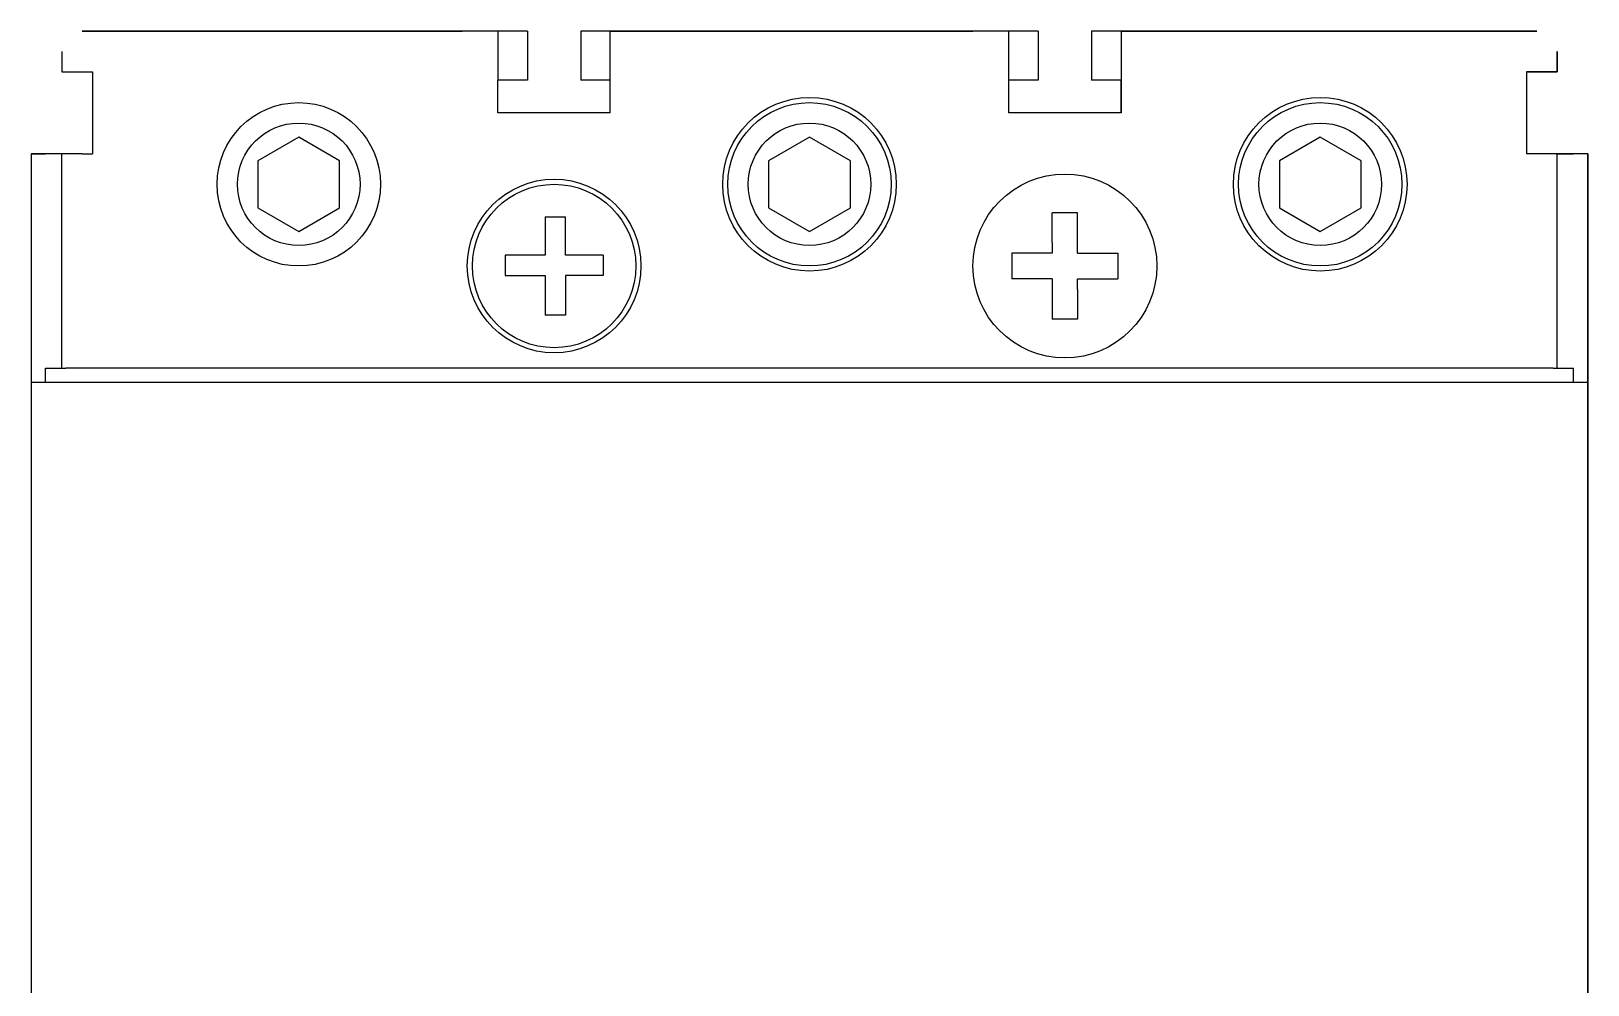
# Model space of a CAD drawing. Header units: metres. Extents: x -364 to 984, y 2601 to 8084.
# Drawn here: x 160.9 to 237.1, y 2683.9 to 2730.6 of the extents above; entities that cross this region are included whole.
import ezdxf

# ---------------------------------------------------------------- set-up
doc = ezdxf.new("R2010")
doc.units = ezdxf.units.M

# ---------------------------------------------------------------- blocks, each defined once
blk = doc.blocks.new('ABB-IN_XT1_3')
for p, q in [((2.500061, 130.000023), (21.100052, 130.000023)), ((2.500061, 130.000023), (9.415665, 130.000023)), ((21.100067, 130.000023), (2.500061, 130.000023)), ((16.784454, 130.000023), (9.415665, 130.000023)), ((16.784454, 130.000023), (21.100067, 130.000023)), ((24.300064, 130.000023), (21.100067, 130.000023)), ((22.850067, 130.000023), (22.850067, 127.600029)), ((22.850067, 130.000023), (22.850067, 127.600029)), ((24.300064, 130.000023), (24.300064, 127.600029)), ((26.900055, 130.000023), (26.900055, 127.600029)), ((30.100067, 130.000023), (26.900055, 130.000023)), ((28.350067, 130.000023), (34.415665, 130.000023)), ((46.100067, 130.000023), (28.350067, 130.000023)), ((28.350067, 126.000023), (28.350067, 130.000023)), ((30.100052, 130.000023), (46.100052, 130.000023)), ((34.415665, 130.000023), (41.784469, 130.000023)), ((41.784469, 130.000023), (46.100067, 130.000023)), ((49.300064, 130.000007), (46.100067, 130.000023)), ((47.850067, 127.599998), (47.850067, 130.000007)), ((47.850067, 127.600013), (47.850067, 130.000007)), ((49.300064, 130.000007), (49.300064, 127.600013)), ((55.100067, 130.000007), (51.900055, 130.000023)), ((51.900055, 130.000007), (51.900055, 127.600013)), ((53.350067, 130.000007), (59.415665, 130.000007)), ((73.700058, 129.999992), (53.350067, 130.000007)), ((53.350067, 130.000007), (53.350067, 126.000007)), ((55.100052, 130.000007), (73.700058, 129.999992)), ((59.415665, 130.000007), (66.784454, 129.999992)), ((66.784454, 129.999992), (73.700058, 129.999992)), ((1.500061, 129.000023), (1.500061, 128.000053)), ((74.700058, 127.999992), (74.700058, 128.999992)), ((74.700058, 128.999992), (74.700058, 128.000023)), ((1.500061, 128.000053), (2.500061, 128.000053)), ((1.500061, 128.000023), (3.000061, 128.000023)), ((2.500061, 128.000053), (3.000061, 128.000053)), ((3.000061, 128.000053), (3.000061, 126.000023)), ((22.850067, 126.000023), (22.850067, 127.600029)), ((24.300064, 127.600029), (22.850067, 127.600029)), ((28.350067, 127.600029), (26.900055, 127.600029)), ((28.350067, 126.000023), (28.350067, 127.600029)), ((47.850067, 126.000023), (47.850067, 127.600013)), ((49.300064, 127.600013), (47.850067, 127.600013)), ((53.350067, 127.599998), (51.900055, 127.600013)), ((53.350067, 126.000007), (53.350067, 127.599998)), ((73.200058, 128.000023), (73.200058, 125.999992)), ((73.700058, 128.000023), (73.200058, 128.000023)), ((73.200058, 127.999992), (73.200058, 124.000023)), ((73.200058, 127.999992), (74.700058, 127.999992)), ((74.700058, 128.000023), (73.700058, 128.000023)), ((3.000061, 126.000023), (3.000061, 124.000053)), ((28.350067, 126.000023), (22.850067, 126.000023)), ((28.350067, 126.000023), (22.850067, 126.000023)), ((53.350067, 126.000007), (47.850067, 126.000023)), ((53.350067, 126.000007), (47.850067, 126.000007)), ((73.200058, 125.999992), (73.200058, 124.000023)), ((13.100067, 124.809425), (11.100067, 123.654731)), ((15.100067, 123.654716), (13.100067, 124.809425)), ((38.100067, 124.80941), (36.100052, 123.654716)), ((40.100067, 123.654716), (38.100067, 124.80941)), ((63.100067, 124.80941), (61.100067, 123.654716)), ((65.100067, 123.654701), (63.100067, 124.80941)), ((0.000061, 124.000023), (0.700058, 124.000023)), ((0.000061, 124.000023), (0.000061, 122.000023)), ((1.500061, 124.000023), (0.000061, 124.000023)), ((1.500046, 124.000023), (0.700058, 124.000023)), ((1.500061, 113.500023), (1.500061, 124.000053)), ((2.500061, 124.000053), (1.500061, 124.000053)), ((2.500061, 124.000053), (3.000061, 124.000053)), ((11.100067, 123.654731), (11.100052, 121.345329)), ((15.100052, 121.345329), (15.100067, 123.654716)), ((36.100052, 123.654716), (36.100052, 121.345314)), ((40.100052, 121.345314), (40.100067, 123.654716)), ((61.100067, 123.654716), (61.100052, 121.345298)), ((65.100052, 121.345298), (65.100067, 123.654701)), ((73.700058, 124.000023), (73.200058, 124.000023)), ((74.700058, 124.000023), (73.700058, 124.000023)), ((74.700043, 123.999992), (75.500061, 123.999992)), ((74.700058, 113.499992), (74.700058, 124.000023)), ((76.200058, 123.999992), (74.700058, 123.999992)), ((76.200058, 123.999992), (75.500061, 123.999992)), ((76.200058, 123.999992), (76.200058, 112.79998)), ((76.200058, 121.999992), (76.200058, 123.999992)), ((0.000061, 122.000023), (0.000061, 112.800026)), ((76.200058, 111.499992), (76.200058, 121.999992)), ((11.100052, 121.345329), (13.100052, 120.190635)), ((13.100052, 120.190635), (15.100052, 121.345329)), ((36.100052, 121.345314), (38.100052, 120.190605)), ((38.100052, 120.190605), (40.100052, 121.345314)), ((61.100052, 121.345298), (63.100052, 120.190605)), ((63.100052, 120.190605), (65.100052, 121.345298)), ((25.157394, 120.900016), (26.157394, 120.900016)), ((25.157394, 120.900016), (25.157394, 119.310325)), ((26.157394, 119.036308), (26.157394, 120.900016)), ((49.975052, 119.644065), (49.975052, 121.099998)), ((51.225052, 121.099998), (49.975052, 121.099998)), ((51.225052, 119.125007), (51.225052, 121.099998)), ((49.975052, 119.644065), (49.975052, 119.125007)), ((23.200058, 119.036308), (23.200058, 118.036308)), ((25.157394, 119.036308), (23.200058, 119.036308)), ((25.157394, 119.310325), (25.157394, 119.036308)), ((28.000061, 119.036308), (26.157394, 119.036308)), ((28.000061, 119.036308), (28.000061, 118.036308)), ((48.000061, 119.125007), (48.000061, 117.875007)), ((49.975052, 119.125007), (48.000061, 119.125007)), ((51.225052, 119.125007), (53.200058, 119.125007)), ((53.200058, 119.125007), (53.200058, 117.875007)), ((23.200058, 118.036308), (25.157394, 118.036308)), ((25.157394, 118.036308), (25.157394, 116.100029)), ((28.000061, 118.036308), (26.157394, 118.036308)), ((26.157394, 118.036308), (26.157394, 117.47982)), ((26.157394, 117.47982), (26.157394, 116.100029)), ((49.975052, 117.875007), (48.000061, 117.875007)), ((49.975052, 117.875007), (49.975052, 115.900016)), ((51.225052, 117.875007), (53.200058, 117.875007)), ((51.225052, 117.355949), (51.225052, 117.875007)), ((51.225052, 117.355949), (51.225052, 115.900016)), ((26.157394, 116.100029), (25.157394, 116.100029)), ((51.225052, 115.900016), (49.975052, 115.900016)), ((0.000061, 112.800041), (0.000015, 17.200035)), ((1.000061, 112.800041), (0.000061, 112.800041)), ((0.700058, 112.800041), (0.700058, 113.500023)), ((0.700058, 113.500023), (1.700058, 113.500023)), ((75.200058, 112.799995), (1.000061, 112.800041)), ((74.500061, 113.499992), (1.700058, 113.500023)), ((74.500061, 113.499992), (75.500061, 113.499992)), ((76.200058, 112.799995), (75.200058, 112.799995)), ((75.500061, 112.799995), (75.500061, 113.499992)), ((76.200058, 112.799995), (76.200012, 17.199997)), ((76.200027, 65.999992), (76.200058, 111.499992))]:
    blk.add_line(p, q)
for centre, radius in [((13.100067, 122.500023), 4), ((38.100052, 122.500023), 4.25), ((38.100052, 122.500023), 4), ((63.100067, 122.500007), 4.25), ((63.100067, 122.500007), 4), ((13.100067, 122.500023), 3), ((38.100052, 122.500023), 3), ((63.100067, 122.500007), 3), ((25.600052, 118.500023), 4.25), ((50.600052, 118.500007), 4.5), ((25.600052, 118.500023), 4), ((25.600052, 118.500023), 4)]:
    blk.add_circle(centre, radius)

msp = doc.modelspace()

# ---------------------------------------------------------------- block references
msp.add_blockref('ABB-IN_XT1_3', (160.94, 2600.64))

doc.saveas('drawing.dxf')
